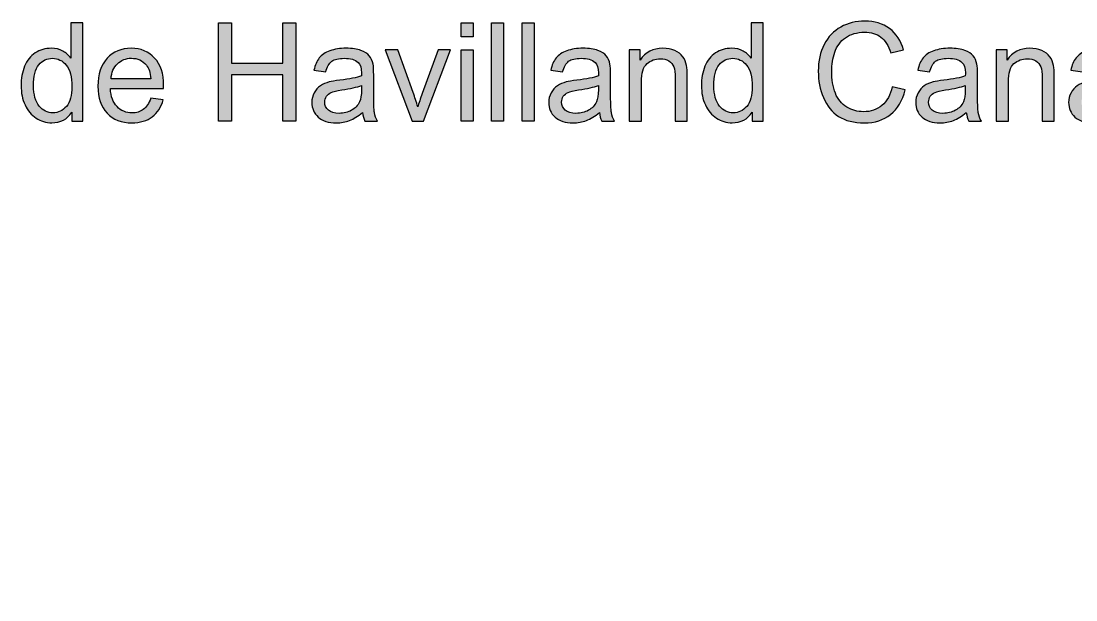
# Model space of a CAD drawing. Extents: x 65 to 355, y 40 to 244.
# Drawn here: x 65.24 to 113.95, y 217.15 to 243.88 of the extents above; entities that cross this region are included whole.
import ezdxf

# ---------------------------------------------------------------- set-up
doc = ezdxf.new("R2010")
doc.units = 0
doc.header["$MEASUREMENT"] = 0
doc.layers.add('SOLIDS', color=7, linetype='CONTINUOUS')
doc.layers.add('TITLE', color=7, linetype='CONTINUOUS')

# ---------------------------------------------------------------- blocks, each defined once
blk = doc.blocks.new('BLOCK_28')
at = {"layer": 'TITLE'}
h = blk.add_hatch(color=7, dxfattribs=at)
h.dxf.hatch_style = 2
edge = h.paths.add_edge_path()
edge.add_spline(control_points=[(67.583, 239.259), (67.583, 239.259), (67.583, 239.674), (67.583, 239.674), (67.374, 239.348), (67.067, 239.184), (66.662, 239.184), (66.399, 239.184), (66.158, 239.257), (65.938, 239.401), (65.718, 239.546), (65.547, 239.748), (65.426, 240.008), (65.305, 240.267), (65.245, 240.565), (65.245, 240.902), (65.245, 241.231), (65.3, 241.529), (65.409, 241.797), (65.519, 242.064), (65.683, 242.269), (65.902, 242.412), (66.121, 242.555), (66.366, 242.626), (66.637, 242.626), (66.836, 242.626), (67.012, 242.584), (67.167, 242.5), (67.322, 242.417), (67.448, 242.308), (67.546, 242.173), (67.546, 242.173), (67.546, 243.804), (67.546, 243.804), (67.546, 243.804), (68.101, 243.804), (68.101, 243.804), (68.101, 243.804), (68.101, 239.259), (68.101, 239.259), (68.101, 239.259), (67.583, 239.259), (67.583, 239.259)], knot_values=[0, 0, 0, 0, 1, 1, 1, 2, 2, 2, 3, 3, 3, 4, 4, 4, 5, 5, 5, 6, 6, 6, 7, 7, 7, 8, 8, 8, 9, 9, 9, 10, 10, 10, 11, 11, 11, 12, 12, 12, 13, 13, 13, 14, 14, 14, 14], degree=3, periodic=1)
edge = h.paths.add_edge_path()
edge.add_spline(control_points=[(65.819, 240.902), (65.819, 240.48), (65.907, 240.165), (66.085, 239.956), (66.263, 239.748), (66.473, 239.643), (66.715, 239.643), (66.959, 239.643), (67.166, 239.743), (67.336, 239.942), (67.507, 240.142), (67.592, 240.446), (67.592, 240.856), (67.592, 241.306), (67.505, 241.637), (67.332, 241.848), (67.158, 242.059), (66.944, 242.164), (66.69, 242.164), (66.442, 242.164), (66.235, 242.063), (66.068, 241.86), (65.902, 241.658), (65.819, 241.338), (65.819, 240.902)], knot_values=[0, 0, 0, 0, 1, 1, 1, 2, 2, 2, 3, 3, 3, 4, 4, 4, 5, 5, 5, 6, 6, 6, 7, 7, 7, 8, 8, 8, 8], degree=3, periodic=1)
h = blk.add_hatch(color=7, dxfattribs=at)
h.dxf.hatch_style = 2
h.paths.add_polyline_path([(74.364, 239.259), (74.364, 243.804), (74.965, 243.804), (74.965, 241.938), (77.328, 241.938), (77.328, 243.804), (77.929, 243.804), (77.929, 239.259), (77.328, 239.259), (77.328, 241.401), (74.965, 241.401), (74.965, 239.259)])
h = blk.add_hatch(color=7, dxfattribs=at)
h.dxf.hatch_style = 2
h.paths.add_polyline_path([(85.569, 243.162), (85.569, 243.804), (86.127, 243.804), (86.127, 243.162)])
h.paths.add_polyline_path([(85.569, 239.259), (85.569, 242.552), (86.127, 242.552), (86.127, 239.259)])
h = blk.add_hatch(color=7, dxfattribs=at)
h.dxf.hatch_style = 2
h.paths.add_polyline_path([(86.965, 239.259), (86.965, 243.804), (87.523, 243.804), (87.523, 239.259)])
h = blk.add_hatch(color=7, dxfattribs=at)
h.dxf.hatch_style = 2
h.paths.add_polyline_path([(88.375, 239.259), (88.375, 243.804), (88.933, 243.804), (88.933, 239.259)])
h = blk.add_hatch(color=7, dxfattribs=at)
h.dxf.hatch_style = 2
edge = h.paths.add_edge_path()
edge.add_spline(control_points=[(98.998, 239.259), (98.998, 239.259), (98.998, 239.674), (98.998, 239.674), (98.789, 239.348), (98.482, 239.184), (98.077, 239.184), (97.815, 239.184), (97.573, 239.257), (97.353, 239.401), (97.133, 239.546), (96.962, 239.748), (96.841, 240.008), (96.721, 240.267), (96.66, 240.565), (96.66, 240.902), (96.66, 241.231), (96.715, 241.529), (96.824, 241.797), (96.934, 242.064), (97.098, 242.269), (97.317, 242.412), (97.537, 242.555), (97.781, 242.626), (98.052, 242.626), (98.251, 242.626), (98.427, 242.584), (98.582, 242.5), (98.737, 242.417), (98.864, 242.308), (98.961, 242.173), (98.961, 242.173), (98.961, 243.804), (98.961, 243.804), (98.961, 243.804), (99.516, 243.804), (99.516, 243.804), (99.516, 243.804), (99.516, 239.259), (99.516, 239.259), (99.516, 239.259), (98.998, 239.259), (98.998, 239.259)], knot_values=[0, 0, 0, 0, 1, 1, 1, 2, 2, 2, 3, 3, 3, 4, 4, 4, 5, 5, 5, 6, 6, 6, 7, 7, 7, 8, 8, 8, 9, 9, 9, 10, 10, 10, 11, 11, 11, 12, 12, 12, 13, 13, 13, 14, 14, 14, 14], degree=3, periodic=1)
edge = h.paths.add_edge_path()
edge.add_spline(control_points=[(97.234, 240.902), (97.234, 240.48), (97.323, 240.165), (97.5, 239.956), (97.678, 239.748), (97.888, 239.643), (98.13, 239.643), (98.374, 239.643), (98.581, 239.743), (98.751, 239.942), (98.922, 240.142), (99.007, 240.446), (99.007, 240.856), (99.007, 241.306), (98.92, 241.637), (98.747, 241.848), (98.573, 242.059), (98.359, 242.164), (98.105, 242.164), (97.857, 242.164), (97.65, 242.063), (97.483, 241.86), (97.317, 241.658), (97.234, 241.338), (97.234, 240.902)], knot_values=[0, 0, 0, 0, 1, 1, 1, 2, 2, 2, 3, 3, 3, 4, 4, 4, 5, 5, 5, 6, 6, 6, 7, 7, 7, 8, 8, 8, 8], degree=3, periodic=1)
h = blk.add_hatch(color=7, dxfattribs=at)
h.dxf.hatch_style = 2
edge = h.paths.add_edge_path()
edge.add_spline(control_points=[(105.472, 240.852), (105.472, 240.852), (106.073, 240.701), (106.073, 240.701), (105.947, 240.207), (105.721, 239.83), (105.393, 239.57), (105.065, 239.311), (104.665, 239.181), (104.191, 239.181), (103.702, 239.181), (103.303, 239.281), (102.996, 239.48), (102.689, 239.68), (102.456, 239.969), (102.295, 240.347), (102.135, 240.725), (102.055, 241.132), (102.055, 241.566), (102.055, 242.039), (102.146, 242.452), (102.326, 242.804), (102.507, 243.157), (102.765, 243.424), (103.098, 243.607), (103.432, 243.79), (103.8, 243.882), (104.201, 243.882), (104.655, 243.882), (105.038, 243.766), (105.348, 243.534), (105.658, 243.303), (105.874, 242.977), (105.996, 242.558), (105.996, 242.558), (105.404, 242.418), (105.404, 242.418), (105.298, 242.749), (105.145, 242.99), (104.945, 243.141), (104.744, 243.292), (104.492, 243.367), (104.188, 243.367), (103.839, 243.367), (103.547, 243.283), (103.312, 243.116), (103.078, 242.948), (102.913, 242.724), (102.818, 242.442), (102.723, 242.159), (102.675, 241.868), (102.675, 241.569), (102.675, 241.182), (102.732, 240.845), (102.844, 240.556), (102.957, 240.268), (103.132, 240.053), (103.37, 239.91), (103.607, 239.767), (103.865, 239.696), (104.142, 239.696), (104.479, 239.696), (104.764, 239.793), (104.998, 239.987), (105.231, 240.182), (105.389, 240.47), (105.472, 240.852)], knot_values=[0, 0, 0, 0, 1, 1, 1, 2, 2, 2, 3, 3, 3, 4, 4, 4, 5, 5, 5, 6, 6, 6, 7, 7, 7, 8, 8, 8, 9, 9, 9, 10, 10, 10, 11, 11, 11, 12, 12, 12, 13, 13, 13, 14, 14, 14, 15, 15, 15, 16, 16, 16, 17, 17, 17, 18, 18, 18, 19, 19, 19, 20, 20, 20, 21, 21, 21, 22, 22, 22, 22], degree=3, periodic=1)
h = blk.add_hatch(color=7, dxfattribs=at)
h.dxf.hatch_style = 2
edge = h.paths.add_edge_path()
edge.add_spline(control_points=[(71.232, 240.319), (71.232, 240.319), (71.809, 240.248), (71.809, 240.248), (71.718, 239.911), (71.549, 239.649), (71.303, 239.463), (71.058, 239.277), (70.743, 239.184), (70.361, 239.184), (69.879, 239.184), (69.497, 239.333), (69.215, 239.629), (68.933, 239.926), (68.792, 240.342), (68.792, 240.877), (68.792, 241.431), (68.935, 241.861), (69.22, 242.167), (69.505, 242.473), (69.875, 242.626), (70.33, 242.626), (70.77, 242.626), (71.13, 242.476), (71.409, 242.176), (71.688, 241.877), (71.827, 241.455), (71.827, 240.911), (71.827, 240.878), (71.826, 240.829), (71.824, 240.763), (71.824, 240.763), (69.369, 240.763), (69.369, 240.763), (69.389, 240.401), (69.492, 240.124), (69.676, 239.932), (69.86, 239.739), (70.089, 239.643), (70.364, 239.643), (70.569, 239.643), (70.743, 239.697), (70.888, 239.804), (71.033, 239.912), (71.147, 240.084), (71.232, 240.319)], knot_values=[0, 0, 0, 0, 1, 1, 1, 2, 2, 2, 3, 3, 3, 4, 4, 4, 5, 5, 5, 6, 6, 6, 7, 7, 7, 8, 8, 8, 9, 9, 9, 10, 10, 10, 11, 11, 11, 12, 12, 12, 13, 13, 13, 14, 14, 14, 15, 15, 15, 15], degree=3, periodic=1)
edge = h.paths.add_edge_path()
edge.add_spline(control_points=[(69.4, 241.221), (69.4, 241.221), (71.238, 241.221), (71.238, 241.221), (71.214, 241.498), (71.143, 241.706), (71.028, 241.845), (70.85, 242.06), (70.619, 242.167), (70.336, 242.167), (70.08, 242.167), (69.864, 242.081), (69.69, 241.91), (69.515, 241.738), (69.418, 241.509), (69.4, 241.221)], knot_values=[0, 0, 0, 0, 1, 1, 1, 2, 2, 2, 3, 3, 3, 4, 4, 4, 5, 5, 5, 5], degree=3, periodic=1)
h = blk.add_hatch(color=7, dxfattribs=at)
h.dxf.hatch_style = 2
edge = h.paths.add_edge_path()
edge.add_spline(control_points=[(81.008, 239.665), (80.802, 239.489), (80.603, 239.365), (80.411, 239.293), (80.22, 239.221), (80.015, 239.184), (79.796, 239.184), (79.434, 239.184), (79.156, 239.273), (78.962, 239.449), (78.768, 239.626), (78.67, 239.852), (78.67, 240.127), (78.67, 240.288), (78.707, 240.435), (78.781, 240.569), (78.854, 240.702), (78.95, 240.809), (79.069, 240.89), (79.188, 240.97), (79.322, 241.031), (79.47, 241.073), (79.58, 241.102), (79.745, 241.129), (79.967, 241.156), (80.417, 241.21), (80.749, 241.274), (80.962, 241.349), (80.964, 241.425), (80.965, 241.474), (80.965, 241.494), (80.965, 241.722), (80.912, 241.882), (80.807, 241.975), (80.664, 242.101), (80.452, 242.164), (80.171, 242.164), (79.909, 242.164), (79.715, 242.118), (79.59, 242.026), (79.465, 241.934), (79.372, 241.771), (79.312, 241.538), (79.312, 241.538), (78.767, 241.612), (78.767, 241.612), (78.816, 241.846), (78.898, 242.034), (79.012, 242.178), (79.125, 242.322), (79.29, 242.432), (79.505, 242.51), (79.72, 242.587), (79.969, 242.626), (80.252, 242.626), (80.533, 242.626), (80.761, 242.593), (80.937, 242.527), (81.113, 242.461), (81.242, 242.377), (81.325, 242.277), (81.407, 242.177), (81.465, 242.05), (81.498, 241.897), (81.517, 241.802), (81.526, 241.631), (81.526, 241.383), (81.526, 241.383), (81.526, 240.639), (81.526, 240.639), (81.526, 240.12), (81.538, 239.792), (81.562, 239.654), (81.586, 239.517), (81.633, 239.385), (81.703, 239.259), (81.703, 239.259), (81.12, 239.259), (81.12, 239.259), (81.062, 239.375), (81.025, 239.51), (81.008, 239.665)], knot_values=[0, 0, 0, 0, 1, 1, 1, 2, 2, 2, 3, 3, 3, 4, 4, 4, 5, 5, 5, 6, 6, 6, 7, 7, 7, 8, 8, 8, 9, 9, 9, 10, 10, 10, 11, 11, 11, 12, 12, 12, 13, 13, 13, 14, 14, 14, 15, 15, 15, 16, 16, 16, 17, 17, 17, 18, 18, 18, 19, 19, 19, 20, 20, 20, 21, 21, 21, 22, 22, 22, 23, 23, 23, 24, 24, 24, 25, 25, 25, 26, 26, 26, 27, 27, 27, 27], degree=3, periodic=1)
edge = h.paths.add_edge_path()
edge.add_spline(control_points=[(80.962, 240.911), (80.759, 240.829), (80.455, 240.758), (80.05, 240.701), (79.821, 240.667), (79.659, 240.63), (79.563, 240.589), (79.468, 240.548), (79.395, 240.487), (79.343, 240.408), (79.292, 240.328), (79.266, 240.24), (79.266, 240.142), (79.266, 239.994), (79.322, 239.87), (79.435, 239.77), (79.547, 239.671), (79.712, 239.622), (79.929, 239.622), (80.144, 239.622), (80.335, 239.669), (80.503, 239.763), (80.67, 239.857), (80.793, 239.985), (80.872, 240.149), (80.932, 240.275), (80.962, 240.461), (80.962, 240.707), (80.962, 240.707), (80.962, 240.911), (80.962, 240.911)], knot_values=[0, 0, 0, 0, 1, 1, 1, 2, 2, 2, 3, 3, 3, 4, 4, 4, 5, 5, 5, 6, 6, 6, 7, 7, 7, 8, 8, 8, 9, 9, 9, 10, 10, 10, 10], degree=3, periodic=1)
h = blk.add_hatch(color=7, dxfattribs=at)
h.dxf.hatch_style = 2
edge = h.paths.add_edge_path()
edge.add_spline(control_points=[(91.947, 239.665), (91.74, 239.489), (91.542, 239.365), (91.35, 239.293), (91.159, 239.221), (90.954, 239.184), (90.735, 239.184), (90.373, 239.184), (90.095, 239.273), (89.901, 239.449), (89.706, 239.626), (89.609, 239.852), (89.609, 240.127), (89.609, 240.288), (89.646, 240.435), (89.719, 240.569), (89.793, 240.702), (89.889, 240.809), (90.008, 240.89), (90.127, 240.97), (90.26, 241.031), (90.409, 241.073), (90.519, 241.102), (90.684, 241.129), (90.905, 241.156), (91.356, 241.21), (91.688, 241.274), (91.901, 241.349), (91.903, 241.425), (91.904, 241.474), (91.904, 241.494), (91.904, 241.722), (91.851, 241.882), (91.746, 241.975), (91.603, 242.101), (91.391, 242.164), (91.11, 242.164), (90.848, 242.164), (90.654, 242.118), (90.529, 242.026), (90.404, 241.934), (90.311, 241.771), (90.251, 241.538), (90.251, 241.538), (89.705, 241.612), (89.705, 241.612), (89.755, 241.846), (89.837, 242.034), (89.95, 242.178), (90.064, 242.322), (90.228, 242.432), (90.443, 242.51), (90.658, 242.587), (90.907, 242.626), (91.191, 242.626), (91.472, 242.626), (91.7, 242.593), (91.876, 242.527), (92.052, 242.461), (92.181, 242.377), (92.263, 242.277), (92.346, 242.177), (92.404, 242.05), (92.437, 241.897), (92.456, 241.802), (92.465, 241.631), (92.465, 241.383), (92.465, 241.383), (92.465, 240.639), (92.465, 240.639), (92.465, 240.12), (92.477, 239.792), (92.501, 239.654), (92.524, 239.517), (92.571, 239.385), (92.642, 239.259), (92.642, 239.259), (92.059, 239.259), (92.059, 239.259), (92.001, 239.375), (91.964, 239.51), (91.947, 239.665)], knot_values=[0, 0, 0, 0, 1, 1, 1, 2, 2, 2, 3, 3, 3, 4, 4, 4, 5, 5, 5, 6, 6, 6, 7, 7, 7, 8, 8, 8, 9, 9, 9, 10, 10, 10, 11, 11, 11, 12, 12, 12, 13, 13, 13, 14, 14, 14, 15, 15, 15, 16, 16, 16, 17, 17, 17, 18, 18, 18, 19, 19, 19, 20, 20, 20, 21, 21, 21, 22, 22, 22, 23, 23, 23, 24, 24, 24, 25, 25, 25, 26, 26, 26, 27, 27, 27, 27], degree=3, periodic=1)
edge = h.paths.add_edge_path()
edge.add_spline(control_points=[(91.901, 240.911), (91.698, 240.829), (91.394, 240.758), (90.989, 240.701), (90.76, 240.667), (90.597, 240.63), (90.502, 240.589), (90.407, 240.548), (90.334, 240.487), (90.282, 240.408), (90.23, 240.328), (90.205, 240.24), (90.205, 240.142), (90.205, 239.994), (90.261, 239.87), (90.374, 239.77), (90.486, 239.671), (90.651, 239.622), (90.868, 239.622), (91.083, 239.622), (91.274, 239.669), (91.442, 239.763), (91.609, 239.857), (91.732, 239.985), (91.811, 240.149), (91.871, 240.275), (91.901, 240.461), (91.901, 240.707), (91.901, 240.707), (91.901, 240.911), (91.901, 240.911)], knot_values=[0, 0, 0, 0, 1, 1, 1, 2, 2, 2, 3, 3, 3, 4, 4, 4, 5, 5, 5, 6, 6, 6, 7, 7, 7, 8, 8, 8, 9, 9, 9, 10, 10, 10, 10], degree=3, periodic=1)
h = blk.add_hatch(color=7, dxfattribs=at)
h.dxf.hatch_style = 2
edge = h.paths.add_edge_path()
edge.add_spline(control_points=[(93.33, 239.259), (93.33, 239.259), (93.33, 242.552), (93.33, 242.552), (93.33, 242.552), (93.832, 242.552), (93.832, 242.552), (93.832, 242.552), (93.832, 242.083), (93.832, 242.083), (94.074, 242.445), (94.424, 242.626), (94.88, 242.626), (95.079, 242.626), (95.261, 242.59), (95.428, 242.519), (95.594, 242.448), (95.719, 242.354), (95.801, 242.238), (95.884, 242.123), (95.942, 241.985), (95.975, 241.826), (95.996, 241.723), (96.006, 241.542), (96.006, 241.283), (96.006, 241.283), (96.006, 239.259), (96.006, 239.259), (96.006, 239.259), (95.448, 239.259), (95.448, 239.259), (95.448, 239.259), (95.448, 241.262), (95.448, 241.262), (95.448, 241.489), (95.426, 241.659), (95.383, 241.772), (95.339, 241.884), (95.262, 241.974), (95.152, 242.042), (95.041, 242.109), (94.911, 242.142), (94.763, 242.142), (94.525, 242.142), (94.32, 242.067), (94.147, 241.916), (93.974, 241.765), (93.888, 241.479), (93.888, 241.057), (93.888, 241.057), (93.888, 239.259), (93.888, 239.259), (93.888, 239.259), (93.33, 239.259), (93.33, 239.259)], knot_values=[0, 0, 0, 0, 1, 1, 1, 2, 2, 2, 3, 3, 3, 4, 4, 4, 5, 5, 5, 6, 6, 6, 7, 7, 7, 8, 8, 8, 9, 9, 9, 10, 10, 10, 11, 11, 11, 12, 12, 12, 13, 13, 13, 14, 14, 14, 15, 15, 15, 16, 16, 16, 17, 17, 17, 18, 18, 18, 18], degree=3, periodic=1)
h = blk.add_hatch(color=7, dxfattribs=at)
h.dxf.hatch_style = 2
edge = h.paths.add_edge_path()
edge.add_spline(control_points=[(108.892, 239.665), (108.685, 239.489), (108.486, 239.365), (108.295, 239.293), (108.104, 239.221), (107.899, 239.184), (107.68, 239.184), (107.318, 239.184), (107.04, 239.273), (106.846, 239.449), (106.651, 239.626), (106.554, 239.852), (106.554, 240.127), (106.554, 240.288), (106.591, 240.435), (106.664, 240.569), (106.737, 240.702), (106.834, 240.809), (106.952, 240.89), (107.071, 240.97), (107.205, 241.031), (107.354, 241.073), (107.464, 241.102), (107.629, 241.129), (107.85, 241.156), (108.301, 241.21), (108.632, 241.274), (108.845, 241.349), (108.847, 241.425), (108.848, 241.474), (108.848, 241.494), (108.848, 241.722), (108.796, 241.882), (108.69, 241.975), (108.548, 242.101), (108.336, 242.164), (108.055, 242.164), (107.792, 242.164), (107.598, 242.118), (107.473, 242.026), (107.348, 241.934), (107.256, 241.771), (107.196, 241.538), (107.196, 241.538), (106.65, 241.612), (106.65, 241.612), (106.7, 241.846), (106.781, 242.034), (106.895, 242.178), (107.009, 242.322), (107.173, 242.432), (107.388, 242.51), (107.603, 242.587), (107.852, 242.626), (108.135, 242.626), (108.416, 242.626), (108.645, 242.593), (108.821, 242.527), (108.996, 242.461), (109.125, 242.377), (109.208, 242.277), (109.291, 242.177), (109.349, 242.05), (109.382, 241.897), (109.4, 241.802), (109.41, 241.631), (109.41, 241.383), (109.41, 241.383), (109.41, 240.639), (109.41, 240.639), (109.41, 240.12), (109.422, 239.792), (109.445, 239.654), (109.469, 239.517), (109.516, 239.385), (109.586, 239.259), (109.586, 239.259), (109.004, 239.259), (109.004, 239.259), (108.946, 239.375), (108.908, 239.51), (108.892, 239.665)], knot_values=[0, 0, 0, 0, 1, 1, 1, 2, 2, 2, 3, 3, 3, 4, 4, 4, 5, 5, 5, 6, 6, 6, 7, 7, 7, 8, 8, 8, 9, 9, 9, 10, 10, 10, 11, 11, 11, 12, 12, 12, 13, 13, 13, 14, 14, 14, 15, 15, 15, 16, 16, 16, 17, 17, 17, 18, 18, 18, 19, 19, 19, 20, 20, 20, 21, 21, 21, 22, 22, 22, 23, 23, 23, 24, 24, 24, 25, 25, 25, 26, 26, 26, 27, 27, 27, 27], degree=3, periodic=1)
edge = h.paths.add_edge_path()
edge.add_spline(control_points=[(108.845, 240.911), (108.643, 240.829), (108.339, 240.758), (107.934, 240.701), (107.704, 240.667), (107.542, 240.63), (107.447, 240.589), (107.352, 240.548), (107.279, 240.487), (107.227, 240.408), (107.175, 240.328), (107.149, 240.24), (107.149, 240.142), (107.149, 239.994), (107.206, 239.87), (107.318, 239.77), (107.431, 239.671), (107.596, 239.622), (107.813, 239.622), (108.028, 239.622), (108.219, 239.669), (108.386, 239.763), (108.554, 239.857), (108.677, 239.985), (108.755, 240.149), (108.815, 240.275), (108.845, 240.461), (108.845, 240.707), (108.845, 240.707), (108.845, 240.911), (108.845, 240.911)], knot_values=[0, 0, 0, 0, 1, 1, 1, 2, 2, 2, 3, 3, 3, 4, 4, 4, 5, 5, 5, 6, 6, 6, 7, 7, 7, 8, 8, 8, 9, 9, 9, 10, 10, 10, 10], degree=3, periodic=1)
h = blk.add_hatch(color=7, dxfattribs=at)
h.dxf.hatch_style = 2
edge = h.paths.add_edge_path()
edge.add_spline(control_points=[(110.275, 239.259), (110.275, 239.259), (110.275, 242.552), (110.275, 242.552), (110.275, 242.552), (110.777, 242.552), (110.777, 242.552), (110.777, 242.552), (110.777, 242.083), (110.777, 242.083), (111.019, 242.445), (111.368, 242.626), (111.825, 242.626), (112.023, 242.626), (112.206, 242.59), (112.372, 242.519), (112.539, 242.448), (112.663, 242.354), (112.746, 242.238), (112.829, 242.123), (112.886, 241.985), (112.92, 241.826), (112.94, 241.723), (112.951, 241.542), (112.951, 241.283), (112.951, 241.283), (112.951, 239.259), (112.951, 239.259), (112.951, 239.259), (112.392, 239.259), (112.392, 239.259), (112.392, 239.259), (112.392, 241.262), (112.392, 241.262), (112.392, 241.489), (112.371, 241.659), (112.327, 241.772), (112.284, 241.884), (112.207, 241.974), (112.096, 242.042), (111.986, 242.109), (111.856, 242.142), (111.707, 242.142), (111.47, 242.142), (111.264, 242.067), (111.092, 241.916), (110.919, 241.765), (110.833, 241.479), (110.833, 241.057), (110.833, 241.057), (110.833, 239.259), (110.833, 239.259), (110.833, 239.259), (110.275, 239.259), (110.275, 239.259)], knot_values=[0, 0, 0, 0, 1, 1, 1, 2, 2, 2, 3, 3, 3, 4, 4, 4, 5, 5, 5, 6, 6, 6, 7, 7, 7, 8, 8, 8, 9, 9, 9, 10, 10, 10, 11, 11, 11, 12, 12, 12, 13, 13, 13, 14, 14, 14, 15, 15, 15, 16, 16, 16, 17, 17, 17, 18, 18, 18, 18], degree=3, periodic=1)
h = blk.add_hatch(color=7, dxfattribs=at)
h.dxf.hatch_style = 2
edge = h.paths.add_edge_path()
edge.add_spline(control_points=[(115.955, 239.665), (115.748, 239.489), (115.549, 239.365), (115.358, 239.293), (115.167, 239.221), (114.962, 239.184), (114.743, 239.184), (114.381, 239.184), (114.103, 239.273), (113.909, 239.449), (113.714, 239.626), (113.617, 239.852), (113.617, 240.127), (113.617, 240.288), (113.654, 240.435), (113.727, 240.569), (113.801, 240.702), (113.897, 240.809), (114.016, 240.89), (114.134, 240.97), (114.268, 241.031), (114.417, 241.073), (114.527, 241.102), (114.692, 241.129), (114.913, 241.156), (115.364, 241.21), (115.696, 241.274), (115.909, 241.349), (115.911, 241.425), (115.912, 241.474), (115.912, 241.494), (115.912, 241.722), (115.859, 241.882), (115.753, 241.975), (115.611, 242.101), (115.399, 242.164), (115.118, 242.164), (114.855, 242.164), (114.662, 242.118), (114.537, 242.026), (114.411, 241.934), (114.319, 241.771), (114.259, 241.538), (114.259, 241.538), (113.713, 241.612), (113.713, 241.612), (113.763, 241.846), (113.845, 242.034), (113.958, 242.178), (114.072, 242.322), (114.236, 242.432), (114.451, 242.51), (114.666, 242.587), (114.915, 242.626), (115.198, 242.626), (115.48, 242.626), (115.708, 242.593), (115.884, 242.527), (116.059, 242.461), (116.189, 242.377), (116.271, 242.277), (116.354, 242.177), (116.412, 242.05), (116.445, 241.897), (116.464, 241.802), (116.473, 241.631), (116.473, 241.383), (116.473, 241.383), (116.473, 240.639), (116.473, 240.639), (116.473, 240.12), (116.485, 239.792), (116.508, 239.654), (116.532, 239.517), (116.579, 239.385), (116.65, 239.259), (116.65, 239.259), (116.067, 239.259), (116.067, 239.259), (116.009, 239.375), (115.972, 239.51), (115.955, 239.665)], knot_values=[0, 0, 0, 0, 1, 1, 1, 2, 2, 2, 3, 3, 3, 4, 4, 4, 5, 5, 5, 6, 6, 6, 7, 7, 7, 8, 8, 8, 9, 9, 9, 10, 10, 10, 11, 11, 11, 12, 12, 12, 13, 13, 13, 14, 14, 14, 15, 15, 15, 16, 16, 16, 17, 17, 17, 18, 18, 18, 19, 19, 19, 20, 20, 20, 21, 21, 21, 22, 22, 22, 23, 23, 23, 24, 24, 24, 25, 25, 25, 26, 26, 26, 27, 27, 27, 27], degree=3, periodic=1)
edge = h.paths.add_edge_path()
edge.add_spline(control_points=[(115.909, 240.911), (115.706, 240.829), (115.402, 240.758), (114.997, 240.701), (114.767, 240.667), (114.605, 240.63), (114.51, 240.589), (114.415, 240.548), (114.342, 240.487), (114.29, 240.408), (114.238, 240.328), (114.212, 240.24), (114.212, 240.142), (114.212, 239.994), (114.269, 239.87), (114.381, 239.77), (114.494, 239.671), (114.659, 239.622), (114.876, 239.622), (115.091, 239.622), (115.282, 239.669), (115.45, 239.763), (115.617, 239.857), (115.74, 239.985), (115.819, 240.149), (115.879, 240.275), (115.909, 240.461), (115.909, 240.707), (115.909, 240.707), (115.909, 240.911), (115.909, 240.911)], knot_values=[0, 0, 0, 0, 1, 1, 1, 2, 2, 2, 3, 3, 3, 4, 4, 4, 5, 5, 5, 6, 6, 6, 7, 7, 7, 8, 8, 8, 9, 9, 9, 10, 10, 10, 10], degree=3, periodic=1)
h = blk.add_hatch(color=7, dxfattribs=at)
h.dxf.hatch_style = 2
edge = h.paths.add_edge_path()
edge.add_spline(control_points=[(83.306, 239.259), (83.306, 239.259), (82.053, 242.552), (82.053, 242.552), (82.053, 242.552), (82.642, 242.552), (82.642, 242.552), (82.642, 242.552), (83.349, 240.58), (83.349, 240.58), (83.426, 240.367), (83.496, 240.146), (83.56, 239.916), (83.61, 240.09), (83.679, 240.299), (83.768, 240.542), (83.768, 240.542), (84.5, 242.552), (84.5, 242.552), (84.5, 242.552), (85.073, 242.552), (85.073, 242.552), (85.073, 242.552), (83.827, 239.259), (83.827, 239.259), (83.827, 239.259), (83.306, 239.259), (83.306, 239.259)], knot_values=[0, 0, 0, 0, 1, 1, 1, 2, 2, 2, 3, 3, 3, 4, 4, 4, 5, 5, 5, 6, 6, 6, 7, 7, 7, 8, 8, 8, 9, 9, 9, 9], degree=3, periodic=1)
for points in [[(74.364, 239.259), (74.364, 243.804), (74.965, 243.804), (74.965, 241.938), (77.328, 241.938), (77.328, 243.804), (77.929, 243.804), (77.929, 239.259), (77.328, 239.259), (77.328, 241.401), (74.965, 241.401), (74.965, 239.259), (74.364, 239.259)], [(85.569, 243.162), (85.569, 243.804), (86.127, 243.804), (86.127, 243.162), (85.569, 243.162)], [(86.965, 239.259), (86.965, 243.804), (87.523, 243.804), (87.523, 239.259), (86.965, 239.259)], [(88.375, 239.259), (88.375, 243.804), (88.933, 243.804), (88.933, 239.259), (88.375, 239.259)], [(85.569, 239.259), (85.569, 242.552), (86.127, 242.552), (86.127, 239.259), (85.569, 239.259)]]:
    blk.add_lwpolyline(points, dxfattribs=at)
for points, knots in [([(67.583, 239.259), (67.583, 239.259), (67.583, 239.674), (67.583, 239.674), (67.374, 239.348), (67.067, 239.184), (66.662, 239.184), (66.399, 239.184), (66.158, 239.257), (65.938, 239.401), (65.718, 239.546), (65.547, 239.748), (65.426, 240.008), (65.305, 240.267), (65.245, 240.565), (65.245, 240.902), (65.245, 241.231), (65.3, 241.529), (65.409, 241.797), (65.519, 242.064), (65.683, 242.269), (65.902, 242.412), (66.121, 242.555), (66.366, 242.626), (66.637, 242.626), (66.836, 242.626), (67.012, 242.584), (67.167, 242.5), (67.322, 242.417), (67.448, 242.308), (67.546, 242.173), (67.546, 242.173), (67.546, 243.804), (67.546, 243.804), (67.546, 243.804), (68.101, 243.804), (68.101, 243.804), (68.101, 243.804), (68.101, 239.259), (68.101, 239.259), (68.101, 239.259), (67.583, 239.259), (67.583, 239.259)], [0, 0, 0, 0, 1, 1, 1, 2, 2, 2, 3, 3, 3, 4, 4, 4, 5, 5, 5, 6, 6, 6, 7, 7, 7, 8, 8, 8, 9, 9, 9, 10, 10, 10, 11, 11, 11, 12, 12, 12, 13, 13, 13, 14, 14, 14, 14]), ([(98.998, 239.259), (98.998, 239.259), (98.998, 239.674), (98.998, 239.674), (98.789, 239.348), (98.482, 239.184), (98.077, 239.184), (97.815, 239.184), (97.573, 239.257), (97.353, 239.401), (97.133, 239.546), (96.962, 239.748), (96.841, 240.008), (96.721, 240.267), (96.66, 240.565), (96.66, 240.902), (96.66, 241.231), (96.715, 241.529), (96.824, 241.797), (96.934, 242.064), (97.098, 242.269), (97.317, 242.412), (97.537, 242.555), (97.781, 242.626), (98.052, 242.626), (98.251, 242.626), (98.427, 242.584), (98.582, 242.5), (98.737, 242.417), (98.864, 242.308), (98.961, 242.173), (98.961, 242.173), (98.961, 243.804), (98.961, 243.804), (98.961, 243.804), (99.516, 243.804), (99.516, 243.804), (99.516, 243.804), (99.516, 239.259), (99.516, 239.259), (99.516, 239.259), (98.998, 239.259), (98.998, 239.259)], [0, 0, 0, 0, 1, 1, 1, 2, 2, 2, 3, 3, 3, 4, 4, 4, 5, 5, 5, 6, 6, 6, 7, 7, 7, 8, 8, 8, 9, 9, 9, 10, 10, 10, 11, 11, 11, 12, 12, 12, 13, 13, 13, 14, 14, 14, 14]), ([(105.472, 240.852), (105.472, 240.852), (106.073, 240.701), (106.073, 240.701), (105.947, 240.207), (105.721, 239.83), (105.393, 239.57), (105.065, 239.311), (104.665, 239.181), (104.191, 239.181), (103.702, 239.181), (103.303, 239.281), (102.996, 239.48), (102.689, 239.68), (102.456, 239.969), (102.295, 240.347), (102.135, 240.725), (102.055, 241.132), (102.055, 241.566), (102.055, 242.039), (102.146, 242.452), (102.326, 242.804), (102.507, 243.157), (102.765, 243.424), (103.098, 243.607), (103.432, 243.79), (103.8, 243.882), (104.201, 243.882), (104.655, 243.882), (105.038, 243.766), (105.348, 243.534), (105.658, 243.303), (105.874, 242.977), (105.996, 242.558), (105.996, 242.558), (105.404, 242.418), (105.404, 242.418), (105.298, 242.749), (105.145, 242.99), (104.945, 243.141), (104.744, 243.292), (104.492, 243.367), (104.188, 243.367), (103.839, 243.367), (103.547, 243.283), (103.312, 243.116), (103.078, 242.948), (102.913, 242.724), (102.818, 242.442), (102.723, 242.159), (102.675, 241.868), (102.675, 241.569), (102.675, 241.182), (102.732, 240.845), (102.844, 240.556), (102.957, 240.268), (103.132, 240.053), (103.37, 239.91), (103.607, 239.767), (103.865, 239.696), (104.142, 239.696), (104.479, 239.696), (104.764, 239.793), (104.998, 239.987), (105.231, 240.182), (105.389, 240.47), (105.472, 240.852)], [0, 0, 0, 0, 1, 1, 1, 2, 2, 2, 3, 3, 3, 4, 4, 4, 5, 5, 5, 6, 6, 6, 7, 7, 7, 8, 8, 8, 9, 9, 9, 10, 10, 10, 11, 11, 11, 12, 12, 12, 13, 13, 13, 14, 14, 14, 15, 15, 15, 16, 16, 16, 17, 17, 17, 18, 18, 18, 19, 19, 19, 20, 20, 20, 21, 21, 21, 22, 22, 22, 22]), ([(71.232, 240.319), (71.232, 240.319), (71.809, 240.248), (71.809, 240.248), (71.718, 239.911), (71.549, 239.649), (71.303, 239.463), (71.058, 239.277), (70.743, 239.184), (70.361, 239.184), (69.879, 239.184), (69.497, 239.333), (69.215, 239.629), (68.933, 239.926), (68.792, 240.342), (68.792, 240.877), (68.792, 241.431), (68.935, 241.861), (69.22, 242.167), (69.505, 242.473), (69.875, 242.626), (70.33, 242.626), (70.77, 242.626), (71.13, 242.476), (71.409, 242.176), (71.688, 241.877), (71.827, 241.455), (71.827, 240.911), (71.827, 240.878), (71.826, 240.829), (71.824, 240.763), (71.824, 240.763), (69.369, 240.763), (69.369, 240.763), (69.389, 240.401), (69.492, 240.124), (69.676, 239.932), (69.86, 239.739), (70.089, 239.643), (70.364, 239.643), (70.569, 239.643), (70.743, 239.697), (70.888, 239.804), (71.033, 239.912), (71.147, 240.084), (71.232, 240.319)], [0, 0, 0, 0, 1, 1, 1, 2, 2, 2, 3, 3, 3, 4, 4, 4, 5, 5, 5, 6, 6, 6, 7, 7, 7, 8, 8, 8, 9, 9, 9, 10, 10, 10, 11, 11, 11, 12, 12, 12, 13, 13, 13, 14, 14, 14, 15, 15, 15, 15]), ([(81.008, 239.665), (80.802, 239.489), (80.603, 239.365), (80.411, 239.293), (80.22, 239.221), (80.015, 239.184), (79.796, 239.184), (79.434, 239.184), (79.156, 239.273), (78.962, 239.449), (78.768, 239.626), (78.67, 239.852), (78.67, 240.127), (78.67, 240.288), (78.707, 240.435), (78.781, 240.569), (78.854, 240.702), (78.95, 240.809), (79.069, 240.89), (79.188, 240.97), (79.322, 241.031), (79.47, 241.073), (79.58, 241.102), (79.745, 241.129), (79.967, 241.156), (80.417, 241.21), (80.749, 241.274), (80.962, 241.349), (80.964, 241.425), (80.965, 241.474), (80.965, 241.494), (80.965, 241.722), (80.912, 241.882), (80.807, 241.975), (80.664, 242.101), (80.452, 242.164), (80.171, 242.164), (79.909, 242.164), (79.715, 242.118), (79.59, 242.026), (79.465, 241.934), (79.372, 241.771), (79.312, 241.538), (79.312, 241.538), (78.767, 241.612), (78.767, 241.612), (78.816, 241.846), (78.898, 242.034), (79.012, 242.178), (79.125, 242.322), (79.29, 242.432), (79.505, 242.51), (79.72, 242.587), (79.969, 242.626), (80.252, 242.626), (80.533, 242.626), (80.761, 242.593), (80.937, 242.527), (81.113, 242.461), (81.242, 242.377), (81.325, 242.277), (81.407, 242.177), (81.465, 242.05), (81.498, 241.897), (81.517, 241.802), (81.526, 241.631), (81.526, 241.383), (81.526, 241.383), (81.526, 240.639), (81.526, 240.639), (81.526, 240.12), (81.538, 239.792), (81.562, 239.654), (81.586, 239.517), (81.633, 239.385), (81.703, 239.259), (81.703, 239.259), (81.12, 239.259), (81.12, 239.259), (81.062, 239.375), (81.025, 239.51), (81.008, 239.665)], [0, 0, 0, 0, 1, 1, 1, 2, 2, 2, 3, 3, 3, 4, 4, 4, 5, 5, 5, 6, 6, 6, 7, 7, 7, 8, 8, 8, 9, 9, 9, 10, 10, 10, 11, 11, 11, 12, 12, 12, 13, 13, 13, 14, 14, 14, 15, 15, 15, 16, 16, 16, 17, 17, 17, 18, 18, 18, 19, 19, 19, 20, 20, 20, 21, 21, 21, 22, 22, 22, 23, 23, 23, 24, 24, 24, 25, 25, 25, 26, 26, 26, 27, 27, 27, 27]), ([(91.947, 239.665), (91.74, 239.489), (91.542, 239.365), (91.35, 239.293), (91.159, 239.221), (90.954, 239.184), (90.735, 239.184), (90.373, 239.184), (90.095, 239.273), (89.901, 239.449), (89.706, 239.626), (89.609, 239.852), (89.609, 240.127), (89.609, 240.288), (89.646, 240.435), (89.719, 240.569), (89.793, 240.702), (89.889, 240.809), (90.008, 240.89), (90.127, 240.97), (90.26, 241.031), (90.409, 241.073), (90.519, 241.102), (90.684, 241.129), (90.905, 241.156), (91.356, 241.21), (91.688, 241.274), (91.901, 241.349), (91.903, 241.425), (91.904, 241.474), (91.904, 241.494), (91.904, 241.722), (91.851, 241.882), (91.746, 241.975), (91.603, 242.101), (91.391, 242.164), (91.11, 242.164), (90.848, 242.164), (90.654, 242.118), (90.529, 242.026), (90.404, 241.934), (90.311, 241.771), (90.251, 241.538), (90.251, 241.538), (89.705, 241.612), (89.705, 241.612), (89.755, 241.846), (89.837, 242.034), (89.95, 242.178), (90.064, 242.322), (90.228, 242.432), (90.443, 242.51), (90.658, 242.587), (90.907, 242.626), (91.191, 242.626), (91.472, 242.626), (91.7, 242.593), (91.876, 242.527), (92.052, 242.461), (92.181, 242.377), (92.263, 242.277), (92.346, 242.177), (92.404, 242.05), (92.437, 241.897), (92.456, 241.802), (92.465, 241.631), (92.465, 241.383), (92.465, 241.383), (92.465, 240.639), (92.465, 240.639), (92.465, 240.12), (92.477, 239.792), (92.501, 239.654), (92.524, 239.517), (92.571, 239.385), (92.642, 239.259), (92.642, 239.259), (92.059, 239.259), (92.059, 239.259), (92.001, 239.375), (91.964, 239.51), (91.947, 239.665)], [0, 0, 0, 0, 1, 1, 1, 2, 2, 2, 3, 3, 3, 4, 4, 4, 5, 5, 5, 6, 6, 6, 7, 7, 7, 8, 8, 8, 9, 9, 9, 10, 10, 10, 11, 11, 11, 12, 12, 12, 13, 13, 13, 14, 14, 14, 15, 15, 15, 16, 16, 16, 17, 17, 17, 18, 18, 18, 19, 19, 19, 20, 20, 20, 21, 21, 21, 22, 22, 22, 23, 23, 23, 24, 24, 24, 25, 25, 25, 26, 26, 26, 27, 27, 27, 27]), ([(93.33, 239.259), (93.33, 239.259), (93.33, 242.552), (93.33, 242.552), (93.33, 242.552), (93.832, 242.552), (93.832, 242.552), (93.832, 242.552), (93.832, 242.083), (93.832, 242.083), (94.074, 242.445), (94.424, 242.626), (94.88, 242.626), (95.079, 242.626), (95.261, 242.59), (95.428, 242.519), (95.594, 242.448), (95.719, 242.354), (95.801, 242.238), (95.884, 242.123), (95.942, 241.985), (95.975, 241.826), (95.996, 241.723), (96.006, 241.542), (96.006, 241.283), (96.006, 241.283), (96.006, 239.259), (96.006, 239.259), (96.006, 239.259), (95.448, 239.259), (95.448, 239.259), (95.448, 239.259), (95.448, 241.262), (95.448, 241.262), (95.448, 241.489), (95.426, 241.659), (95.383, 241.772), (95.339, 241.884), (95.262, 241.974), (95.152, 242.042), (95.041, 242.109), (94.911, 242.142), (94.763, 242.142), (94.525, 242.142), (94.32, 242.067), (94.147, 241.916), (93.974, 241.765), (93.888, 241.479), (93.888, 241.057), (93.888, 241.057), (93.888, 239.259), (93.888, 239.259), (93.888, 239.259), (93.33, 239.259), (93.33, 239.259)], [0, 0, 0, 0, 1, 1, 1, 2, 2, 2, 3, 3, 3, 4, 4, 4, 5, 5, 5, 6, 6, 6, 7, 7, 7, 8, 8, 8, 9, 9, 9, 10, 10, 10, 11, 11, 11, 12, 12, 12, 13, 13, 13, 14, 14, 14, 15, 15, 15, 16, 16, 16, 17, 17, 17, 18, 18, 18, 18]), ([(108.892, 239.665), (108.685, 239.489), (108.486, 239.365), (108.295, 239.293), (108.104, 239.221), (107.899, 239.184), (107.68, 239.184), (107.318, 239.184), (107.04, 239.273), (106.846, 239.449), (106.651, 239.626), (106.554, 239.852), (106.554, 240.127), (106.554, 240.288), (106.591, 240.435), (106.664, 240.569), (106.737, 240.702), (106.834, 240.809), (106.952, 240.89), (107.071, 240.97), (107.205, 241.031), (107.354, 241.073), (107.464, 241.102), (107.629, 241.129), (107.85, 241.156), (108.301, 241.21), (108.632, 241.274), (108.845, 241.349), (108.847, 241.425), (108.848, 241.474), (108.848, 241.494), (108.848, 241.722), (108.796, 241.882), (108.69, 241.975), (108.548, 242.101), (108.336, 242.164), (108.055, 242.164), (107.792, 242.164), (107.598, 242.118), (107.473, 242.026), (107.348, 241.934), (107.256, 241.771), (107.196, 241.538), (107.196, 241.538), (106.65, 241.612), (106.65, 241.612), (106.7, 241.846), (106.781, 242.034), (106.895, 242.178), (107.009, 242.322), (107.173, 242.432), (107.388, 242.51), (107.603, 242.587), (107.852, 242.626), (108.135, 242.626), (108.416, 242.626), (108.645, 242.593), (108.821, 242.527), (108.996, 242.461), (109.125, 242.377), (109.208, 242.277), (109.291, 242.177), (109.349, 242.05), (109.382, 241.897), (109.4, 241.802), (109.41, 241.631), (109.41, 241.383), (109.41, 241.383), (109.41, 240.639), (109.41, 240.639), (109.41, 240.12), (109.422, 239.792), (109.445, 239.654), (109.469, 239.517), (109.516, 239.385), (109.586, 239.259), (109.586, 239.259), (109.004, 239.259), (109.004, 239.259), (108.946, 239.375), (108.908, 239.51), (108.892, 239.665)], [0, 0, 0, 0, 1, 1, 1, 2, 2, 2, 3, 3, 3, 4, 4, 4, 5, 5, 5, 6, 6, 6, 7, 7, 7, 8, 8, 8, 9, 9, 9, 10, 10, 10, 11, 11, 11, 12, 12, 12, 13, 13, 13, 14, 14, 14, 15, 15, 15, 16, 16, 16, 17, 17, 17, 18, 18, 18, 19, 19, 19, 20, 20, 20, 21, 21, 21, 22, 22, 22, 23, 23, 23, 24, 24, 24, 25, 25, 25, 26, 26, 26, 27, 27, 27, 27]), ([(110.275, 239.259), (110.275, 239.259), (110.275, 242.552), (110.275, 242.552), (110.275, 242.552), (110.777, 242.552), (110.777, 242.552), (110.777, 242.552), (110.777, 242.083), (110.777, 242.083), (111.019, 242.445), (111.368, 242.626), (111.825, 242.626), (112.023, 242.626), (112.206, 242.59), (112.372, 242.519), (112.539, 242.448), (112.663, 242.354), (112.746, 242.238), (112.829, 242.123), (112.886, 241.985), (112.92, 241.826), (112.94, 241.723), (112.951, 241.542), (112.951, 241.283), (112.951, 241.283), (112.951, 239.259), (112.951, 239.259), (112.951, 239.259), (112.392, 239.259), (112.392, 239.259), (112.392, 239.259), (112.392, 241.262), (112.392, 241.262), (112.392, 241.489), (112.371, 241.659), (112.327, 241.772), (112.284, 241.884), (112.207, 241.974), (112.096, 242.042), (111.986, 242.109), (111.856, 242.142), (111.707, 242.142), (111.47, 242.142), (111.264, 242.067), (111.092, 241.916), (110.919, 241.765), (110.833, 241.479), (110.833, 241.057), (110.833, 241.057), (110.833, 239.259), (110.833, 239.259), (110.833, 239.259), (110.275, 239.259), (110.275, 239.259)], [0, 0, 0, 0, 1, 1, 1, 2, 2, 2, 3, 3, 3, 4, 4, 4, 5, 5, 5, 6, 6, 6, 7, 7, 7, 8, 8, 8, 9, 9, 9, 10, 10, 10, 11, 11, 11, 12, 12, 12, 13, 13, 13, 14, 14, 14, 15, 15, 15, 16, 16, 16, 17, 17, 17, 18, 18, 18, 18]), ([(115.955, 239.665), (115.748, 239.489), (115.549, 239.365), (115.358, 239.293), (115.167, 239.221), (114.962, 239.184), (114.743, 239.184), (114.381, 239.184), (114.103, 239.273), (113.909, 239.449), (113.714, 239.626), (113.617, 239.852), (113.617, 240.127), (113.617, 240.288), (113.654, 240.435), (113.727, 240.569), (113.801, 240.702), (113.897, 240.809), (114.016, 240.89), (114.134, 240.97), (114.268, 241.031), (114.417, 241.073), (114.527, 241.102), (114.692, 241.129), (114.913, 241.156), (115.364, 241.21), (115.696, 241.274), (115.909, 241.349), (115.911, 241.425), (115.912, 241.474), (115.912, 241.494), (115.912, 241.722), (115.859, 241.882), (115.753, 241.975), (115.611, 242.101), (115.399, 242.164), (115.118, 242.164), (114.855, 242.164), (114.662, 242.118), (114.537, 242.026), (114.411, 241.934), (114.319, 241.771), (114.259, 241.538), (114.259, 241.538), (113.713, 241.612), (113.713, 241.612), (113.763, 241.846), (113.845, 242.034), (113.958, 242.178), (114.072, 242.322), (114.236, 242.432), (114.451, 242.51), (114.666, 242.587), (114.915, 242.626), (115.198, 242.626), (115.48, 242.626), (115.708, 242.593), (115.884, 242.527), (116.059, 242.461), (116.189, 242.377), (116.271, 242.277), (116.354, 242.177), (116.412, 242.05), (116.445, 241.897), (116.464, 241.802), (116.473, 241.631), (116.473, 241.383), (116.473, 241.383), (116.473, 240.639), (116.473, 240.639), (116.473, 240.12), (116.485, 239.792), (116.508, 239.654), (116.532, 239.517), (116.579, 239.385), (116.65, 239.259), (116.65, 239.259), (116.067, 239.259), (116.067, 239.259), (116.009, 239.375), (115.972, 239.51), (115.955, 239.665)], [0, 0, 0, 0, 1, 1, 1, 2, 2, 2, 3, 3, 3, 4, 4, 4, 5, 5, 5, 6, 6, 6, 7, 7, 7, 8, 8, 8, 9, 9, 9, 10, 10, 10, 11, 11, 11, 12, 12, 12, 13, 13, 13, 14, 14, 14, 15, 15, 15, 16, 16, 16, 17, 17, 17, 18, 18, 18, 19, 19, 19, 20, 20, 20, 21, 21, 21, 22, 22, 22, 23, 23, 23, 24, 24, 24, 25, 25, 25, 26, 26, 26, 27, 27, 27, 27]), ([(65.819, 240.902), (65.819, 240.48), (65.907, 240.165), (66.085, 239.956), (66.263, 239.748), (66.473, 239.643), (66.715, 239.643), (66.959, 239.643), (67.166, 239.743), (67.336, 239.942), (67.507, 240.142), (67.592, 240.446), (67.592, 240.856), (67.592, 241.306), (67.505, 241.637), (67.332, 241.848), (67.158, 242.059), (66.944, 242.164), (66.69, 242.164), (66.442, 242.164), (66.235, 242.063), (66.068, 241.86), (65.902, 241.658), (65.819, 241.338), (65.819, 240.902)], [0, 0, 0, 0, 1, 1, 1, 2, 2, 2, 3, 3, 3, 4, 4, 4, 5, 5, 5, 6, 6, 6, 7, 7, 7, 8, 8, 8, 8]), ([(69.4, 241.221), (69.4, 241.221), (71.238, 241.221), (71.238, 241.221), (71.214, 241.498), (71.143, 241.706), (71.028, 241.845), (70.85, 242.06), (70.619, 242.167), (70.336, 242.167), (70.08, 242.167), (69.864, 242.081), (69.69, 241.91), (69.515, 241.738), (69.418, 241.509), (69.4, 241.221)], [0, 0, 0, 0, 1, 1, 1, 2, 2, 2, 3, 3, 3, 4, 4, 4, 5, 5, 5, 5]), ([(83.306, 239.259), (83.306, 239.259), (82.053, 242.552), (82.053, 242.552), (82.053, 242.552), (82.642, 242.552), (82.642, 242.552), (82.642, 242.552), (83.349, 240.58), (83.349, 240.58), (83.426, 240.367), (83.496, 240.146), (83.56, 239.916), (83.61, 240.09), (83.679, 240.299), (83.768, 240.542), (83.768, 240.542), (84.5, 242.552), (84.5, 242.552), (84.5, 242.552), (85.073, 242.552), (85.073, 242.552), (85.073, 242.552), (83.827, 239.259), (83.827, 239.259), (83.827, 239.259), (83.306, 239.259), (83.306, 239.259)], [0, 0, 0, 0, 1, 1, 1, 2, 2, 2, 3, 3, 3, 4, 4, 4, 5, 5, 5, 6, 6, 6, 7, 7, 7, 8, 8, 8, 9, 9, 9, 9]), ([(97.234, 240.902), (97.234, 240.48), (97.323, 240.165), (97.5, 239.956), (97.678, 239.748), (97.888, 239.643), (98.13, 239.643), (98.374, 239.643), (98.581, 239.743), (98.751, 239.942), (98.922, 240.142), (99.007, 240.446), (99.007, 240.856), (99.007, 241.306), (98.92, 241.637), (98.747, 241.848), (98.573, 242.059), (98.359, 242.164), (98.105, 242.164), (97.857, 242.164), (97.65, 242.063), (97.483, 241.86), (97.317, 241.658), (97.234, 241.338), (97.234, 240.902)], [0, 0, 0, 0, 1, 1, 1, 2, 2, 2, 3, 3, 3, 4, 4, 4, 5, 5, 5, 6, 6, 6, 7, 7, 7, 8, 8, 8, 8]), ([(80.962, 240.911), (80.759, 240.829), (80.455, 240.758), (80.05, 240.701), (79.821, 240.667), (79.659, 240.63), (79.563, 240.589), (79.468, 240.548), (79.395, 240.487), (79.343, 240.408), (79.292, 240.328), (79.266, 240.24), (79.266, 240.142), (79.266, 239.994), (79.322, 239.87), (79.435, 239.77), (79.547, 239.671), (79.712, 239.622), (79.929, 239.622), (80.144, 239.622), (80.335, 239.669), (80.503, 239.763), (80.67, 239.857), (80.793, 239.985), (80.872, 240.149), (80.932, 240.275), (80.962, 240.461), (80.962, 240.707), (80.962, 240.707), (80.962, 240.911), (80.962, 240.911)], [0, 0, 0, 0, 1, 1, 1, 2, 2, 2, 3, 3, 3, 4, 4, 4, 5, 5, 5, 6, 6, 6, 7, 7, 7, 8, 8, 8, 9, 9, 9, 10, 10, 10, 10]), ([(91.901, 240.911), (91.698, 240.829), (91.394, 240.758), (90.989, 240.701), (90.76, 240.667), (90.597, 240.63), (90.502, 240.589), (90.407, 240.548), (90.334, 240.487), (90.282, 240.408), (90.23, 240.328), (90.205, 240.24), (90.205, 240.142), (90.205, 239.994), (90.261, 239.87), (90.374, 239.77), (90.486, 239.671), (90.651, 239.622), (90.868, 239.622), (91.083, 239.622), (91.274, 239.669), (91.442, 239.763), (91.609, 239.857), (91.732, 239.985), (91.811, 240.149), (91.871, 240.275), (91.901, 240.461), (91.901, 240.707), (91.901, 240.707), (91.901, 240.911), (91.901, 240.911)], [0, 0, 0, 0, 1, 1, 1, 2, 2, 2, 3, 3, 3, 4, 4, 4, 5, 5, 5, 6, 6, 6, 7, 7, 7, 8, 8, 8, 9, 9, 9, 10, 10, 10, 10]), ([(108.845, 240.911), (108.643, 240.829), (108.339, 240.758), (107.934, 240.701), (107.704, 240.667), (107.542, 240.63), (107.447, 240.589), (107.352, 240.548), (107.279, 240.487), (107.227, 240.408), (107.175, 240.328), (107.149, 240.24), (107.149, 240.142), (107.149, 239.994), (107.206, 239.87), (107.318, 239.77), (107.431, 239.671), (107.596, 239.622), (107.813, 239.622), (108.028, 239.622), (108.219, 239.669), (108.386, 239.763), (108.554, 239.857), (108.677, 239.985), (108.755, 240.149), (108.815, 240.275), (108.845, 240.461), (108.845, 240.707), (108.845, 240.707), (108.845, 240.911), (108.845, 240.911)], [0, 0, 0, 0, 1, 1, 1, 2, 2, 2, 3, 3, 3, 4, 4, 4, 5, 5, 5, 6, 6, 6, 7, 7, 7, 8, 8, 8, 9, 9, 9, 10, 10, 10, 10])]:
    blk.add_open_spline(points, degree=3, knots=knots, dxfattribs=at)

msp = doc.modelspace()

# ---------------------------------------------------------------- linework, layer by layer
at = {"layer": 'SOLIDS'}
msp.add_open_spline([(170.627, 211.114), (171.786, 211.198), (172.677, 211.904), (173.026, 212.877), (173.059, 212.968), (173.087, 213.061), (173.11, 213.157), (173.11, 213.157), (174.624, 219.461), (174.624, 219.461), (174.624, 219.461), (176.545, 227.458), (176.545, 227.458), (176.545, 227.458), (176.223, 227.367), (176.223, 227.367), (176.174, 227.353), (176.132, 227.383), (176.112, 227.43), (176.112, 227.43), (176.08, 227.506), (176.08, 227.506), (176.06, 227.552), (176.086, 227.605), (176.133, 227.625), (176.133, 227.625), (176.637, 227.84), (176.637, 227.84), (176.637, 227.84), (177.048, 229.551), (177.048, 229.551), (177.048, 229.551), (177.139, 229.932), (177.139, 229.932), (177.354, 230.824), (178.171, 231.243), (179.277, 231.381), (179.77, 231.442), (180.32, 231.448), (180.899, 231.415), (183.11, 231.289), (185.749, 230.6), (187.275, 230.299), (187.453, 230.264), (187.582, 230.125), (187.606, 229.946), (187.606, 229.946), (187.656, 229.551), (187.656, 229.551), (187.656, 229.551), (190.273, 209.522), (190.273, 209.522), (190.292, 209.381), (190.199, 209.25), (190.06, 209.222), (190.06, 209.222), (189.646, 209.136), (189.646, 209.136), (189.646, 209.136), (183.073, 207.779), (183.073, 207.779), (183.073, 207.779), (176.284, 206.376), (176.284, 206.376), (176.284, 206.376), (168.511, 204.77), (168.511, 204.77), (168.511, 204.77), (168.475, 204.763), (168.475, 204.763), (168.475, 204.763), (155.394, 199.241), (155.394, 199.241), (155.394, 199.241), (152.327, 197.948), (152.327, 197.948), (152.327, 197.948), (151.477, 197.588), (151.477, 197.588), (150.794, 197.3), (150.14, 197.106), (149.461, 196.998), (148.99, 196.922), (148.505, 196.887), (147.991, 196.889), (147.991, 196.889), (143.308, 196.908), (143.308, 196.908), (143.308, 196.908), (143.308, 196.707), (143.308, 196.707), (143.308, 196.619), (143.237, 196.547), (143.149, 196.547), (143.149, 196.547), (142.941, 196.547), (142.941, 196.547), (142.853, 196.547), (142.781, 196.619), (142.781, 196.707), (142.781, 196.707), (142.781, 196.91), (142.781, 196.91), (142.781, 196.91), (136.127, 196.936), (136.127, 196.936), (136.536, 196.574), (136.794, 196.044), (136.794, 195.454), (136.794, 194.36), (135.907, 193.473), (134.813, 193.473), (133.72, 193.473), (132.833, 194.36), (132.833, 195.454), (132.833, 196.049), (133.096, 196.584), (133.512, 196.947), (133.512, 196.947), (128.236, 196.968), (128.236, 196.968), (128.236, 196.968), (128.236, 196.735), (128.236, 196.735), (128.236, 196.673), (128.186, 196.623), (128.125, 196.623), (128.125, 196.623), (127.465, 196.623), (127.465, 196.623), (127.404, 196.623), (127.354, 196.673), (127.354, 196.735), (127.354, 196.735), (127.354, 196.971), (127.354, 196.971), (127.354, 196.971), (126.769, 196.974), (126.769, 196.974), (126.769, 196.974), (126.769, 196.477), (126.769, 196.477), (126.769, 196.415), (126.719, 196.365), (126.658, 196.365), (126.658, 196.365), (126.475, 196.365), (126.475, 196.365), (126.414, 196.365), (126.364, 196.415), (126.364, 196.477), (126.364, 196.477), (126.364, 196.975), (126.364, 196.975), (126.364, 196.975), (125.468, 196.979), (125.468, 196.979), (125.468, 196.979), (125.387, 195.931), (125.387, 195.931), (125.379, 195.831), (125.296, 195.754), (125.196, 195.754), (125.196, 195.754), (124.964, 195.754), (124.964, 195.754), (124.858, 195.754), (124.773, 195.84), (124.773, 195.945), (124.773, 195.945), (124.773, 196.982), (124.773, 196.982), (124.773, 196.982), (124.341, 196.983), (124.341, 196.983), (124.341, 196.983), (114.241, 197.023), (114.241, 197.023), (114.241, 197.023), (111.287, 197.035), (111.287, 197.035), (111.287, 197.035), (111.328, 196.937), (111.328, 196.937), (111.349, 196.889), (111.326, 196.833), (111.278, 196.812), (111.278, 196.812), (111.22, 196.788), (111.22, 196.788), (111.172, 196.767), (111.116, 196.79), (111.096, 196.838), (111.096, 196.838), (111.012, 197.037), (111.012, 197.037), (111.012, 197.037), (110.409, 197.039), (110.409, 197.039), (110.409, 197.039), (108.003, 197.048), (108.003, 197.048), (107.057, 197.063), (106.23, 197.169), (105.521, 197.348), (105.344, 197.392), (105.175, 197.442), (105.012, 197.495), (105.012, 197.495), (104.432, 197.717), (104.432, 197.717), (104.432, 197.717), (103.998, 197.932), (103.998, 197.932), (103.998, 197.932), (103.635, 198.157), (103.635, 198.157), (103.635, 198.157), (103.633, 198.158), (103.633, 198.158), (103.633, 198.158), (103.633, 198.158), (103.633, 198.158), (103.633, 198.158), (103.28, 198.431), (103.28, 198.431), (103.28, 198.431), (103.28, 198.431), (103.28, 198.431), (103.165, 198.532), (103.059, 198.636), (102.964, 198.745), (102.014, 199.823), (102.05, 201.263), (103.042, 202.608), (103.179, 202.793), (103.334, 202.977), (103.507, 203.157), (104.161, 203.84), (105.074, 204.479), (106.242, 205.01), (106.538, 205.145), (106.85, 205.272), (107.179, 205.392), (107.374, 205.463), (107.532, 205.563), (107.671, 205.706), (107.699, 205.734), (107.725, 205.764), (107.752, 205.795), (108.684, 206.921), (110.034, 207.653), (111.519, 207.653), (111.519, 207.653), (113.663, 207.653), (113.663, 207.653), (113.663, 207.653), (114.241, 207.653), (114.241, 207.653), (114.241, 207.653), (115.614, 207.653), (115.614, 207.653), (115.614, 207.653), (115.472, 208.529), (115.472, 208.529), (115.472, 208.529), (115.377, 208.529), (115.377, 208.529), (115.332, 208.529), (115.295, 208.566), (115.295, 208.611), (115.295, 208.611), (115.295, 208.669), (115.295, 208.669), (115.295, 208.714), (115.332, 208.751), (115.377, 208.751), (115.377, 208.751), (116.067, 208.751), (116.067, 208.751), (116.112, 208.751), (116.148, 208.714), (116.148, 208.669), (116.148, 208.669), (116.148, 208.611), (116.148, 208.611), (116.148, 208.566), (116.112, 208.529), (116.067, 208.529), (116.067, 208.529), (115.898, 208.529), (115.898, 208.529), (115.898, 208.529), (116.057, 207.653), (116.057, 207.653), (116.057, 207.653), (116.325, 207.653), (116.325, 207.653), (116.325, 207.653), (123.133, 207.653), (123.133, 207.653), (124.145, 207.803), (125.171, 207.895), (126.181, 207.958), (126.192, 208.012), (126.206, 208.066), (126.221, 208.118), (126.271, 208.278), (126.341, 208.427), (126.432, 208.559), (126.672, 208.911), (127.05, 209.143), (127.509, 209.143), (127.51, 209.143), (127.511, 209.143), (127.512, 209.143), (129.723, 209.143), (130.781, 209.11), (132.323, 208.52), (132.323, 208.52), (132.969, 208.52), (132.969, 208.52), (133.128, 208.52), (133.264, 208.443), (133.348, 208.308), (133.348, 208.308), (133.545, 207.988), (133.545, 207.988), (133.741, 207.895), (133.947, 207.794), (134.164, 207.686), (134.178, 207.703), (134.199, 207.714), (134.222, 207.714), (134.222, 207.714), (134.74, 207.73), (134.74, 207.73), (134.755, 207.73), (134.768, 207.727), (134.781, 207.719), (134.781, 207.719), (135.487, 207.323), (135.487, 207.323), (135.487, 207.323), (145.901, 207.323), (145.901, 207.323), (146.154, 207.323), (146.391, 207.331), (146.624, 207.346), (146.955, 207.369), (147.279, 207.407), (147.631, 207.466), (147.631, 207.466), (149.181, 207.723), (149.181, 207.723), (149.181, 207.723), (167.448, 210.751), (167.448, 210.751), (167.448, 210.751), (168.052, 210.852), (168.052, 210.852), (168.781, 210.972), (169.612, 211.058), (170.505, 211.107), (170.545, 211.11), (170.586, 211.112), (170.627, 211.114)], degree=3, knots=[0, 0, 0, 0, 1, 1, 1, 2, 2, 2, 3, 3, 3, 4, 4, 4, 5, 5, 5, 6, 6, 6, 7, 7, 7, 8, 8, 8, 9, 9, 9, 10, 10, 10, 11, 11, 11, 12, 12, 12, 13, 13, 13, 14, 14, 14, 15, 15, 15, 16, 16, 16, 17, 17, 17, 18, 18, 18, 19, 19, 19, 20, 20, 20, 21, 21, 21, 22, 22, 22, 23, 23, 23, 24, 24, 24, 25, 25, 25, 26, 26, 26, 27, 27, 27, 28, 28, 28, 29, 29, 29, 30, 30, 30, 31, 31, 31, 32, 32, 32, 33, 33, 33, 34, 34, 34, 35, 35, 35, 36, 36, 36, 37, 37, 37, 38, 38, 38, 39, 39, 39, 40, 40, 40, 41, 41, 41, 42, 42, 42, 43, 43, 43, 44, 44, 44, 45, 45, 45, 46, 46, 46, 47, 47, 47, 48, 48, 48, 49, 49, 49, 50, 50, 50, 51, 51, 51, 52, 52, 52, 53, 53, 53, 54, 54, 54, 55, 55, 55, 56, 56, 56, 57, 57, 57, 58, 58, 58, 59, 59, 59, 60, 60, 60, 61, 61, 61, 62, 62, 62, 63, 63, 63, 64, 64, 64, 65, 65, 65, 66, 66, 66, 67, 67, 67, 68, 68, 68, 69, 69, 69, 70, 70, 70, 71, 71, 71, 72, 72, 72, 73, 73, 73, 74, 74, 74, 75, 75, 75, 76, 76, 76, 77, 77, 77, 78, 78, 78, 79, 79, 79, 80, 80, 80, 81, 81, 81, 82, 82, 82, 83, 83, 83, 84, 84, 84, 85, 85, 85, 86, 86, 86, 87, 87, 87, 88, 88, 88, 89, 89, 89, 90, 90, 90, 91, 91, 91, 92, 92, 92, 93, 93, 93, 94, 94, 94, 95, 95, 95, 96, 96, 96, 97, 97, 97, 98, 98, 98, 99, 99, 99, 100, 100, 100, 101, 101, 101, 102, 102, 102, 103, 103, 103, 104, 104, 104, 105, 105, 105, 106, 106, 106, 107, 107, 107, 108, 108, 108, 109, 109, 109, 110, 110, 110, 111, 111, 111, 112, 112, 112, 113, 113, 113, 114, 114, 114, 115, 115, 115, 116, 116, 116, 117, 117, 117, 118, 118, 118, 119, 119, 119, 120, 120, 120, 121, 121, 121, 122, 122, 122, 122], dxfattribs=at)

# ---------------------------------------------------------------- block references
at = {"layer": 'TITLE'}
msp.add_blockref('BLOCK_28', (0, 0), dxfattribs=at)

doc.saveas('drawing.dxf')
